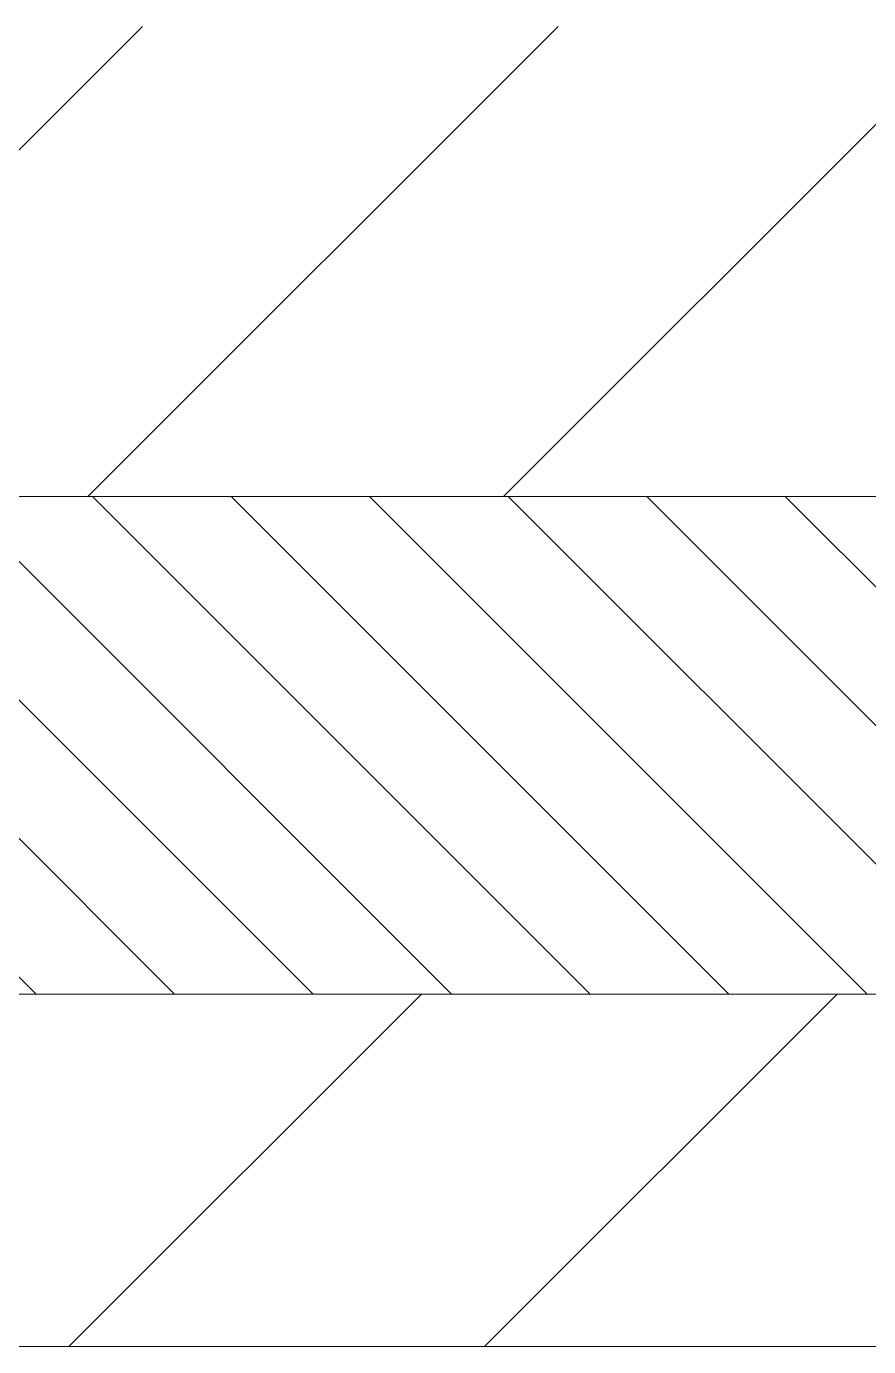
# Model space of a CAD drawing. Extents: x 174420 to 213214, y -41877 to -13498.
# Drawn here: x 196208.5 to 196337.4, y -25828.5 to -25626.3 of the extents above; entities that cross this region are included whole.
import ezdxf

# ---------------------------------------------------------------- set-up
doc = ezdxf.new("R2010")
doc.units = 0
doc.header["$LTSCALE"] = 500
doc.header["$MEASUREMENT"] = 0
doc.layers.get('0').update_dxf_attribs({"linetype": 'CONTINUOUS', "lineweight": 9})
doc.layers.add('COTAS', color=2, linetype='CONTINUOUS', lineweight=9)
doc.layers.add('FIBRA', color=3, linetype='CONTINUOUS', lineweight=20)

# ---------------------------------------------------------------- blocks, each defined once
blk = doc.blocks.new('*X11')
at = {"color": 0}
for p, q in [((-399.92, 2941.16), (-339.92, 3001.16)), ((-346.88, 2941.16), (-286.88, 3001.16)), ((-293.85, 2941.16), (-233.85, 3001.16)), ((-349.32, 2832.66), (-304.32, 2877.66)), ((-296.28, 2832.66), (-251.28, 2877.66))]:
    blk.add_line(p, q, dxfattribs=at)
blk = doc.blocks.new('*X10')
at = {"color": 0}
for p, q in [((-399.92, 2941.16), (-339.92, 3001.16)), ((-346.88, 2941.16), (-286.88, 3001.16)), ((-293.85, 2941.16), (-233.85, 3001.16)), ((-349.32, 2832.66), (-304.32, 2877.66)), ((-296.28, 2832.66), (-251.28, 2877.66))]:
    blk.add_line(p, q, dxfattribs=at)
blk = doc.blocks.new('*X9')
at = {"color": 0}
for p, q in [((-399.92, 2941.16), (-339.92, 3001.16)), ((-346.88, 2941.16), (-286.88, 3001.16)), ((-293.85, 2941.16), (-233.85, 3001.16)), ((-349.32, 2832.66), (-304.32, 2877.66)), ((-296.28, 2832.66), (-251.28, 2877.66))]:
    blk.add_line(p, q, dxfattribs=at)

msp = doc.modelspace()

# ---------------------------------------------------------------- hatches: boundary and pattern name
at = {"layer": 'COTAS', "linetype": 'Continuous', "lineweight": 9}
h = msp.add_hatch(dxfattribs=at)
h.set_pattern_fill('ANSI31', color=256, scale=120, angle=90, style=0)
h.set_pattern_definition([(135, (209906.991, -11215.565), (-10.606602, -10.606602), [])])
h.paths.add_polyline_path([(196107.74, -25698.29), (196107.74, -25774.49), (196717.34, -25774.49), (196717.34, -25698.29)])

# ---------------------------------------------------------------- linework, layer by layer
at = {"lineweight": 9}
for p, q in [((196029.67, -25698.29), (197139.63, -25698.29)), ((196029.67, -25774.49), (197091.65, -25774.49))]:
    msp.add_line(p, q, dxfattribs=at)
at = {"layer": 'FIBRA', "lineweight": 9}
msp.add_line((196029.67, -25828.49), (197057.65, -25828.49), dxfattribs=at)

# ---------------------------------------------------------------- block references
at = {"layer": 'COTAS', "lineweight": 9, "xscale": 1.2, "yscale": 1.2, "zscale": 1.2}
for name in ['*X11', '*X10', '*X9']:
    msp.add_blockref(name, (196634.15, -29227.69), dxfattribs=at)

doc.saveas('drawing.dxf')
